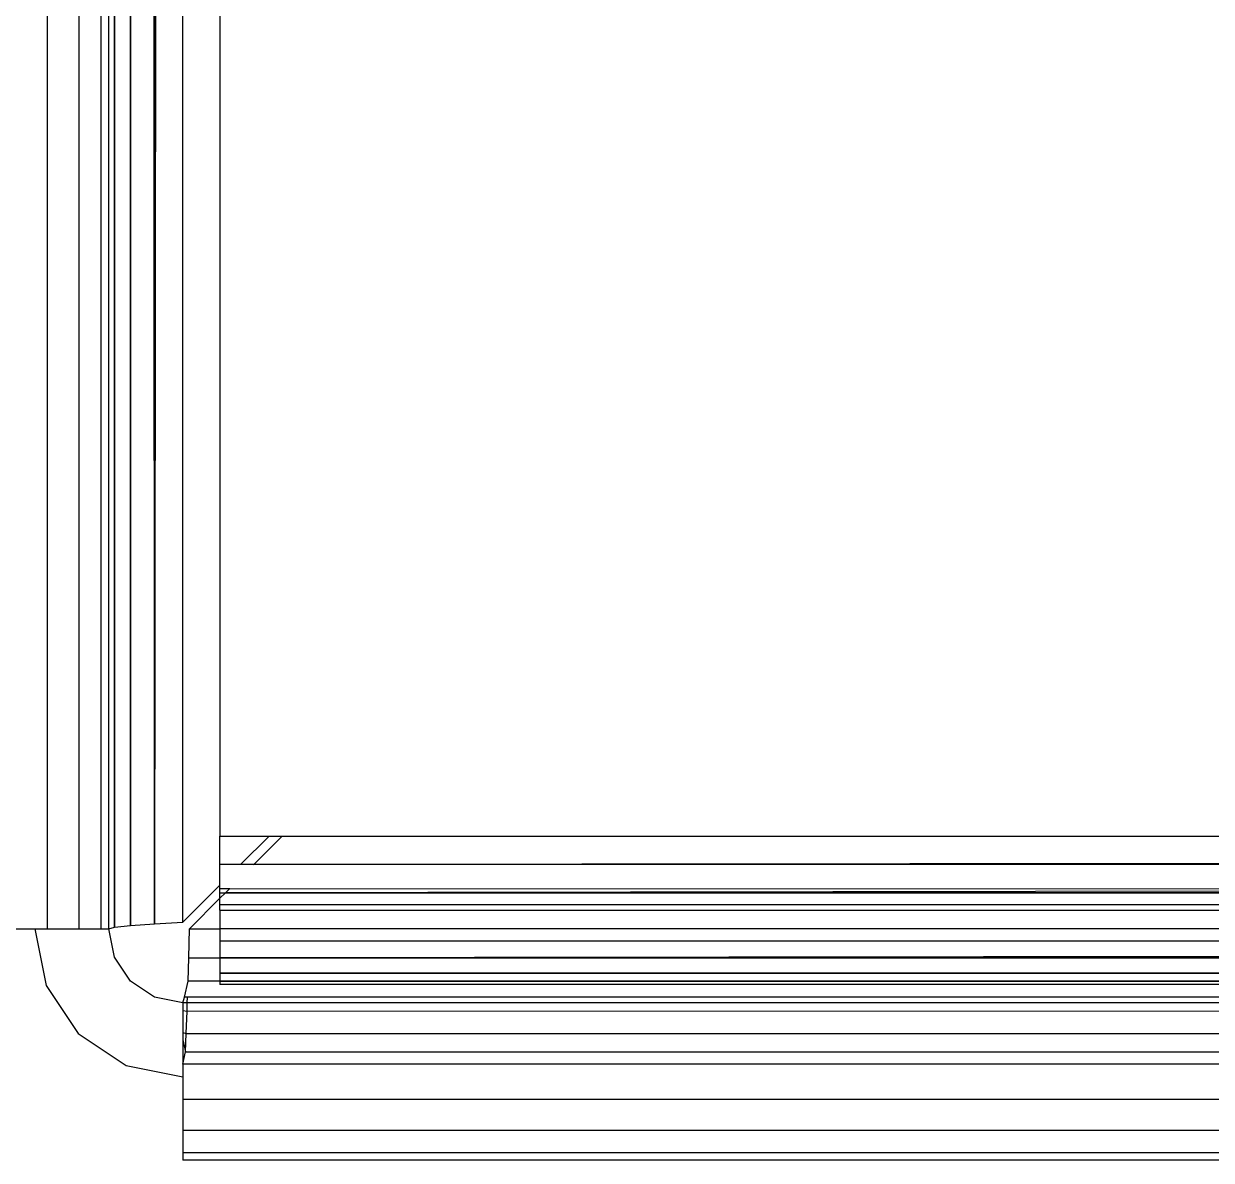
# Model space of a CAD drawing. Header units: inches. Extents: x 12 to 4610, y 7 to 3258.
# Drawn here: x 740.93 to 753.76, y 1697.07 to 1709.34 of the extents above; entities that cross this region are included whole.
import ezdxf

# ---------------------------------------------------------------- set-up
doc = ezdxf.new("R2010")
doc.units = ezdxf.units.IN
doc.header["$MEASUREMENT"] = 0

msp = doc.modelspace()

# ---------------------------------------------------------------- linework, layer by layer
for p, q in [((741.188, 1699.567), (741.188, 2589.367)), ((741.529, 1699.567), (741.529, 2589.367)), ((741.765, 1699.567), (741.765, 2589.367)), ((741.911, 2589.35), (741.91, 1699.585)), ((742.084, 1699.603), (741.911, 2589.35)), ((742.343, 1699.62), (742.084, 2589.332)), ((742.084, 2589.332), (742.084, 1699.603)), ((742.343, 2589.314), (742.343, 1699.62)), ((743.049, 2588.367), (743.049, 1700.567)), ((741.849, 1699.567), (741.849, 2144.467)), ((741.91, 1699.585), (741.849, 2144.467)), ((742.649, 2144.467), (742.343, 1699.62)), ((742.649, 2095.042), (742.343, 1699.62)), ((742.343, 1699.62), (742.649, 2045.616)), ((742.649, 1996.191), (742.343, 1699.62)), ((742.649, 1699.638), (742.649, 1996.191)), ((743.049, 1700.261), (743.049, 1700.567)), ((743.049, 1700.567), (743.579, 1700.567)), ((743.579, 1700.567), (743.272, 1700.261)), ((743.414, 1700.261), (743.72, 1700.567)), ((1060.692, 1700.567), (743.414, 1700.261)), ((743.414, 1700.261), (1124.221, 1700.567)), ((1076.574, 1700.491), (743.414, 1700.261)), ((743.579, 1700.567), (743.72, 1700.567)), ((743.72, 1700.567), (1060.692, 1700.567)), ((743.049, 1700.038), (743.049, 1700.261)), ((743.272, 1700.261), (743.049, 1700.261)), ((743.414, 1700.261), (743.272, 1700.261)), ((1632.414, 1700.002), (743.414, 1700.261)), ((933.676, 1700.261), (743.414, 1700.261)), ((743.049, 1700.038), (742.649, 1699.638)), ((743.049, 1700.002), (743.049, 1700.038)), ((743.049, 1699.955), (743.049, 1700.002)), ((743.049, 1700.002), (743.154, 1700.002)), ((743.049, 1699.955), (743.108, 1699.955)), ((743.049, 1699.897), (743.108, 1699.955)), ((743.049, 1699.897), (743.049, 1699.955)), ((743.108, 1699.955), (743.154, 1700.002)), ((768.931, 1699.996), (743.108, 1699.955)), ((830.707, 1699.984), (743.108, 1699.955)), ((743.108, 1699.955), (1138.372, 1699.828)), ((983.069, 1699.955), (743.108, 1699.955)), ((743.154, 1700.002), (768.931, 1699.996)), ((742.72, 1699.567), (743.049, 1699.897)), ((743.049, 1699.828), (743.049, 1699.897)), ((743.049, 1699.767), (743.049, 1699.828)), ((743.049, 1699.828), (1098.781, 1699.767)), ((743.049, 1699.828), (1138.372, 1699.828)), ((743.049, 1699.767), (1098.781, 1699.767)), ((743.049, 1699.767), (743.049, 1699.567)), ((740.81, 1699.567), (741.049, 1699.567)), ((741.049, 1699.567), (741.171, 1698.955)), ((741.049, 1699.567), (741.188, 1699.567)), ((741.188, 1699.567), (741.529, 1699.567)), ((741.529, 1699.567), (741.765, 1699.567)), ((741.765, 1699.567), (741.849, 1699.567)), ((741.849, 1699.567), (741.91, 1699.585)), ((741.91, 1699.261), (741.849, 1699.567)), ((741.91, 1699.585), (742.084, 1699.603)), ((742.084, 1699.603), (742.343, 1699.62)), ((742.343, 1699.62), (742.649, 1699.638)), ((742.711, 1699.255), (742.72, 1699.567)), ((742.72, 1699.567), (743.049, 1699.567)), ((1039.563, 1699.567), (743.049, 1699.567)), ((743.049, 1699.567), (743.049, 1699.436)), ((743.049, 1699.436), (974.67, 1699.499)), ((743.049, 1699.436), (743.049, 1699.255)), ((743.049, 1699.436), (887.255, 1699.407)), ((743.049, 1699.436), (943.267, 1699.436)), ((887.255, 1699.407), (743.049, 1699.255)), ((742.084, 1699.002), (741.91, 1699.261)), ((742.704, 1699.002), (742.711, 1699.255)), ((742.711, 1699.255), (743.049, 1699.255)), ((1186.199, 1699.258), (743.049, 1699.255)), ((743.049, 1699.255), (743.049, 1699.089)), ((743.049, 1699.255), (1072.786, 1699.144)), ((1072.786, 1699.144), (743.049, 1699.089)), ((743.049, 1699.089), (1186.199, 1699.106)), ((743.049, 1699.089), (743.049, 1699.002)), ((998.595, 1699.002), (743.049, 1699.089)), ((743.049, 1699.089), (1186.199, 1699.045)), ((741.171, 1698.955), (741.518, 1698.436)), ((742.343, 1698.828), (742.084, 1699.002)), ((742.667, 1698.829), (742.704, 1699.002)), ((743.049, 1699.002), (742.704, 1699.002)), ((743.049, 1699.002), (743.049, 1698.967)), ((998.595, 1699.002), (743.049, 1699.002)), ((743.049, 1699.002), (918.869, 1698.967)), ((918.869, 1698.967), (743.049, 1698.967)), ((742.649, 1698.767), (742.343, 1698.828)), ((742.649, 1698.767), (742.667, 1698.829)), ((742.698, 1698.829), (742.667, 1698.829)), ((742.696, 1698.767), (742.698, 1698.829)), ((1028.768, 1698.767), (742.698, 1698.829)), ((1226.001, 1698.828), (742.698, 1698.829)), ((742.649, 1698.767), (742.649, 1698.683)), ((742.696, 1698.767), (742.649, 1698.767)), ((742.649, 1698.683), (742.649, 1698.447)), ((742.649, 1698.683), (742.693, 1698.678)), ((742.685, 1698.436), (742.693, 1698.678)), ((742.693, 1698.678), (742.696, 1698.767)), ((742.693, 1698.678), (790.484, 1698.693)), ((1028.768, 1698.767), (742.696, 1698.767)), ((741.518, 1698.436), (742.037, 1698.089)), ((742.649, 1698.447), (742.685, 1698.436)), ((742.649, 1698.447), (742.649, 1698.367)), ((742.676, 1698.237), (742.685, 1698.436)), ((742.685, 1698.436), (1186.199, 1698.447)), ((742.649, 1698.367), (742.649, 1698.106)), ((742.649, 1698.367), (742.676, 1698.237)), ((742.676, 1698.237), (1186.199, 1698.342)), ((742.649, 1698.106), (742.676, 1698.237)), ((742.676, 1698.237), (1186.199, 1698.163)), ((742.037, 1698.089), (742.649, 1697.967)), ((742.649, 1698.106), (742.649, 1697.967)), ((1186.199, 1698.106), (742.649, 1698.106)), ((742.649, 1697.967), (742.649, 1697.728)), ((742.649, 1697.728), (1633.249, 1697.728)), ((742.649, 1697.728), (742.649, 1697.387)), ((742.649, 1697.387), (742.649, 1697.151)), ((1633.249, 1697.387), (742.649, 1697.387)), ((742.649, 1697.151), (1633.249, 1697.151)), ((742.649, 1697.151), (742.649, 1697.067)), ((1633.249, 1697.067), (742.649, 1697.067))]:
    msp.add_line(p, q)

doc.saveas('drawing.dxf')
